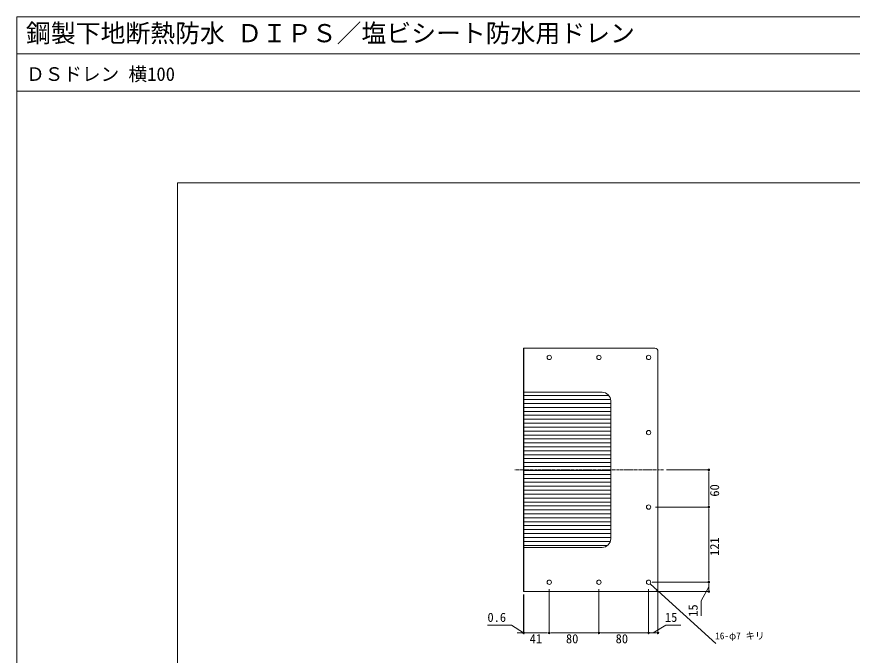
# Model space of a CAD drawing. Units: millimetres, scale not verified. Extents: x -1380 to 1380, y -955 to 955.
# Drawn here: x -1380 to -35, y -74 to 955 of the extents above; entities that cross this region are included whole.
import ezdxf
from ezdxf.enums import TextEntityAlignment as Align

# ---------------------------------------------------------------- set-up
doc = ezdxf.new("R2010")
doc.units = ezdxf.units.MM
doc.header["$LTSCALE"] = 3
doc.linetypes.add('USER1', pattern=[2, 1.25, -0.25, 0.25, -0.25])
for name, color, linetype, lineweight in [('0-0_0', 7, 'Continuous', 15), ('0-3_L-1', 7, 'Continuous', 18), ('0-4_L-5', 2, 'USER1', 18), ('0-6_L-6', 8, 'Continuous', 18), ('0-7_WAKU', 7, 'Continuous', 18), ('0-9_SUNPO', 7, 'Continuous', 18)]:
    doc.layers.add(name, color=color, linetype=linetype, lineweight=lineweight)
doc.styles.add('ＭＳ ゴシック', font='')
doc.styles.get('ＭＳ ゴシック').set_extended_font_data('MS Gothic')

msp = doc.modelspace()

# ---------------------------------------------------------------- linework, layer by layer
at = {"layer": '0-0_0', "lineweight": 18}
msp.add_line((-1380.463, 895.129), (1379.537, 895.129), dxfattribs=at)
at = {"layer": '0-0_0'}
for p, q in [((-266.305, 226.379), (-266.305, 223.879)), ((-266.305, 222.629), (-266.305, 220.129)), ((-266.305, 167.629), (-266.305, 170.129)), ((-266.305, 163.879), (-266.305, 166.379)), ((-266.305, 166.379), (-266.305, 163.879)), ((-266.305, 162.629), (-266.305, 160.129)), ((-360.141, 40.85), (-359.864, 40.598)), ((-266.305, 46.629), (-266.305, 49.129)), ((-266.305, 45.379), (-266.305, 42.879)), ((-266.305, 42.879), (-266.305, 45.379)), ((-266.305, 41.629), (-266.305, 39.129)), ((-266.305, 31.629), (-266.305, 34.129)), ((-266.305, 27.879), (-266.305, 30.379)), ((-567.321, -37.723), (-569.821, -37.723)), ((-563.571, -37.723), (-566.071, -37.723)), ((-565.471, -37.723), (-562.971, -37.723)), ((-565.471, -37.723), (-562.971, -37.723)), ((-561.721, -37.723), (-559.221, -37.723)), ((-561.721, -37.723), (-559.221, -37.723)), ((-525.721, -37.723), (-528.221, -37.723)), ((-521.971, -37.723), (-524.471, -37.723)), ((-524.471, -37.723), (-521.971, -37.723)), ((-520.721, -37.723), (-518.221, -37.723)), ((-445.721, -37.723), (-448.221, -37.723)), ((-444.471, -37.723), (-441.971, -37.723)), ((-441.971, -37.723), (-444.471, -37.723)), ((-440.721, -37.723), (-438.221, -37.723)), ((-365.721, -37.723), (-368.221, -37.723)), ((-361.971, -37.723), (-364.471, -37.723)), ((-364.471, -37.723), (-361.971, -37.723)), ((-360.721, -37.723), (-358.221, -37.723)), ((-350.721, -37.723), (-353.221, -37.723)), ((-346.971, -37.723), (-349.471, -37.723))]:
    msp.add_line(p, q, dxfattribs=at)
at = {"layer": '0-0_0', "lineweight": 18}
msp.add_lwpolyline([(-1121.713, -807.371), (1120.787, -807.371), (1120.787, 687.629), (-1121.713, 687.629)], close=True, dxfattribs=at)
at = {"layer": '0-0_0'}
for centre, radius in [((-266.305, 225.129), 1.25), ((-266.305, 165.129), 1.25), ((-266.305, 165.129), 1.25), ((-360.002, 40.724), 0.188), ((-266.305, 44.129), 1.25), ((-266.305, 44.129), 1.25), ((-266.305, 29.129), 1.25), ((-564.821, -37.723), 1.25), ((-564.221, -37.723), 1.25), ((-564.221, -37.723), 1.25), ((-523.221, -37.723), 1.25), ((-523.221, -37.723), 1.25), ((-443.221, -37.723), 1.25), ((-443.221, -37.723), 1.25), ((-363.221, -37.723), 1.25), ((-363.221, -37.723), 1.25), ((-348.221, -37.723), 1.25)]:
    msp.add_circle(centre, radius, dxfattribs=at)
at = {"layer": '0-3_L-1'}
for p, q in [((-353.221, 421.129), (-564.221, 421.129)), ((-348.221, 225.129), (-348.221, 416.129)), ((-438.221, 350.129), (-564.221, 350.129)), ((-424.221, 225.129), (-424.221, 336.129)), ((-424.221, 225.129), (-424.221, 114.129)), ((-348.221, 225.129), (-348.221, 34.129)), ((-438.221, 100.129), (-564.221, 100.129)), ((-353.221, 29.129), (-564.221, 29.129))]:
    msp.add_line(p, q, dxfattribs=at)
for points in [[(-564.821, 225.129), (-564.821, 421.129), (-564.221, 421.129), (-564.221, 225.129)], [(-564.821, 225.129), (-564.821, 29.129), (-564.221, 29.129), (-564.221, 225.129)]]:
    msp.add_lwpolyline(points, dxfattribs=at)
for centre in [(-523.221, 406.129), (-443.221, 406.129), (-363.221, 406.129), (-363.221, 285.129), (-363.221, 165.129), (-523.221, 44.129), (-443.221, 44.129), (-363.221, 44.129)]:
    msp.add_circle(centre, 3.5, dxfattribs=at)
for centre, radius, start, end in [((-353.221, 416.129), 5, 0, 90), ((-438.221, 336.129), 14, 0, 90), ((-438.221, 114.129), 14, 270, 0), ((-353.221, 34.129), 5, 270, 0)]:
    msp.add_arc(centre, radius, start, end, dxfattribs=at)
at = {"layer": '0-4_L-5'}
msp.add_line((-339.396, 225.129), (-578.646, 225.129), dxfattribs=at)
at = {"layer": '0-6_L-6'}
for p, q in [((-564.221, 344.734), (-427.177, 344.734)), ((-564.221, 338.384), (-424.403, 338.384)), ((-564.221, 332.034), (-424.221, 332.034)), ((-564.221, 325.684), (-424.221, 325.684)), ((-564.221, 319.334), (-424.221, 319.334)), ((-564.221, 312.984), (-424.221, 312.984)), ((-564.221, 306.634), (-424.221, 306.634)), ((-564.221, 300.284), (-424.221, 300.284)), ((-564.221, 293.934), (-424.221, 293.934)), ((-564.221, 287.584), (-424.221, 287.584)), ((-564.221, 281.234), (-424.221, 281.234)), ((-564.221, 274.884), (-424.221, 274.884)), ((-564.221, 268.534), (-424.221, 268.534)), ((-564.221, 262.184), (-424.221, 262.184)), ((-564.221, 255.834), (-424.221, 255.834)), ((-564.221, 249.484), (-424.221, 249.484)), ((-564.221, 243.134), (-424.221, 243.134)), ((-564.221, 236.784), (-424.221, 236.784)), ((-564.221, 230.434), (-424.221, 230.434)), ((-564.221, 224.084), (-424.221, 224.084)), ((-564.221, 217.734), (-424.221, 217.734)), ((-564.221, 211.384), (-424.221, 211.384)), ((-564.221, 205.034), (-424.221, 205.034)), ((-564.221, 198.684), (-424.221, 198.684)), ((-564.221, 192.334), (-424.221, 192.334)), ((-564.221, 185.984), (-424.221, 185.984)), ((-564.221, 179.634), (-424.221, 179.634)), ((-564.221, 173.284), (-424.221, 173.284)), ((-564.221, 166.934), (-424.221, 166.934)), ((-564.221, 160.584), (-424.221, 160.584)), ((-564.221, 154.234), (-424.221, 154.234)), ((-564.221, 147.884), (-424.221, 147.884)), ((-564.221, 141.534), (-424.221, 141.534)), ((-564.221, 135.184), (-424.221, 135.184)), ((-564.221, 128.834), (-424.221, 128.834)), ((-564.221, 122.484), (-424.221, 122.484)), ((-564.221, 116.134), (-424.221, 116.134)), ((-564.221, 109.784), (-424.912, 109.784)), ((-564.221, 103.434), (-429.187, 103.434))]:
    msp.add_line(p, q, dxfattribs=at)
at = {"layer": '0-7_WAKU'}
for points in [[(-1380.463, -954.871), (1379.537, -954.871), (1379.537, 955.129), (-1380.463, 955.129)], [(1379.537, 835.129), (-1380.463, 835.129), (-1380.463, 955.129), (1379.537, 955.129)]]:
    msp.add_lwpolyline(points, close=True, dxfattribs=at)
at = {"layer": '0-9_SUNPO'}
for p, q in [((-334.396, 225.129), (-266.305, 225.129)), ((-266.305, 170.129), (-266.305, 220.129)), ((-352.221, 165.129), (-266.305, 165.129)), ((-352.221, 165.129), (-266.305, 165.129)), ((-266.305, 160.129), (-266.305, 49.129)), ((-360.002, 40.724), (-255.202, -54.554)), ((-357.221, 44.129), (-266.305, 44.129)), ((-357.221, 44.129), (-266.305, 44.129)), ((-523.221, 33.129), (-523.221, -37.723)), ((-523.221, 33.129), (-523.221, -37.723)), ((-443.221, 33.129), (-443.221, -37.723)), ((-443.221, 33.129), (-443.221, -37.723)), ((-363.221, 33.129), (-363.221, -37.723)), ((-363.221, 33.129), (-363.221, -37.723)), ((-353.221, 29.129), (-266.305, 29.129)), ((-348.221, 29.129), (-348.221, -37.723)), ((-266.305, 34.129), (-266.305, 39.129)), ((-564.821, 24.129), (-564.821, -37.723)), ((-564.221, 24.129), (-564.221, -37.723)), ((-564.221, 24.129), (-564.221, -37.723)), ((-569.821, -37.723), (-574.821, -37.723)), ((-564.821, -37.723), (-564.221, -37.723)), ((-564.821, -37.723), (-564.221, -37.723)), ((-559.221, -37.723), (-554.221, -37.723)), ((-559.221, -37.723), (-528.221, -37.723)), ((-518.221, -37.723), (-448.221, -37.723)), ((-438.221, -37.723), (-368.221, -37.723)), ((-358.221, -37.723), (-353.221, -37.723))]:
    msp.add_line(p, q, dxfattribs=at)
for points in [[(-266.305, 36.629), (-278.805, 13.958), (-278.805, -9.971)], [(-564.521, -37.723), (-584.054, -25.223), (-622.806, -25.223)], [(-355.721, -37.723), (-335.386, -25.223), (-311.457, -25.223)]]:
    msp.add_lwpolyline(points, dxfattribs=at)

# ---------------------------------------------------------------- texts
at = {"layer": '0-9_SUNPO', "style": 'ＭＳ ゴシック'}
for s, height, p in [('鋼製下地断熱防水 ＤＩＰＳ／塩ビシート防水用ドレン', 29.33, (-1365.463, 905.129)), ('ＤＳドレン 横100', 21.99, (-1365.463, 845.129)), ('0.6', 14.66, (-622.618, -24.223)), ('15', 14.66, (-336.924, -24.223)), ('41', 14.66, (-554.584, -58.723)), ('80', 14.66, (-496.266, -58.723)), ('80', 14.66, (-416.266, -58.723)), ('16-φ7 キリ', 11, (-256.106, -51.118))]:
    msp.add_text(s, height=height, dxfattribs=at).set_placement(p, align=Align.BOTTOM_LEFT)
for s, p in [('60', (-245.305, 181.931)), ('121', (-245.305, 86.405)), ('15', (-279.805, -11.509))]:
    msp.add_text(s, height=14.66, rotation=90, dxfattribs=at).set_placement(p, align=Align.BOTTOM_LEFT)

doc.saveas('drawing.dxf')
